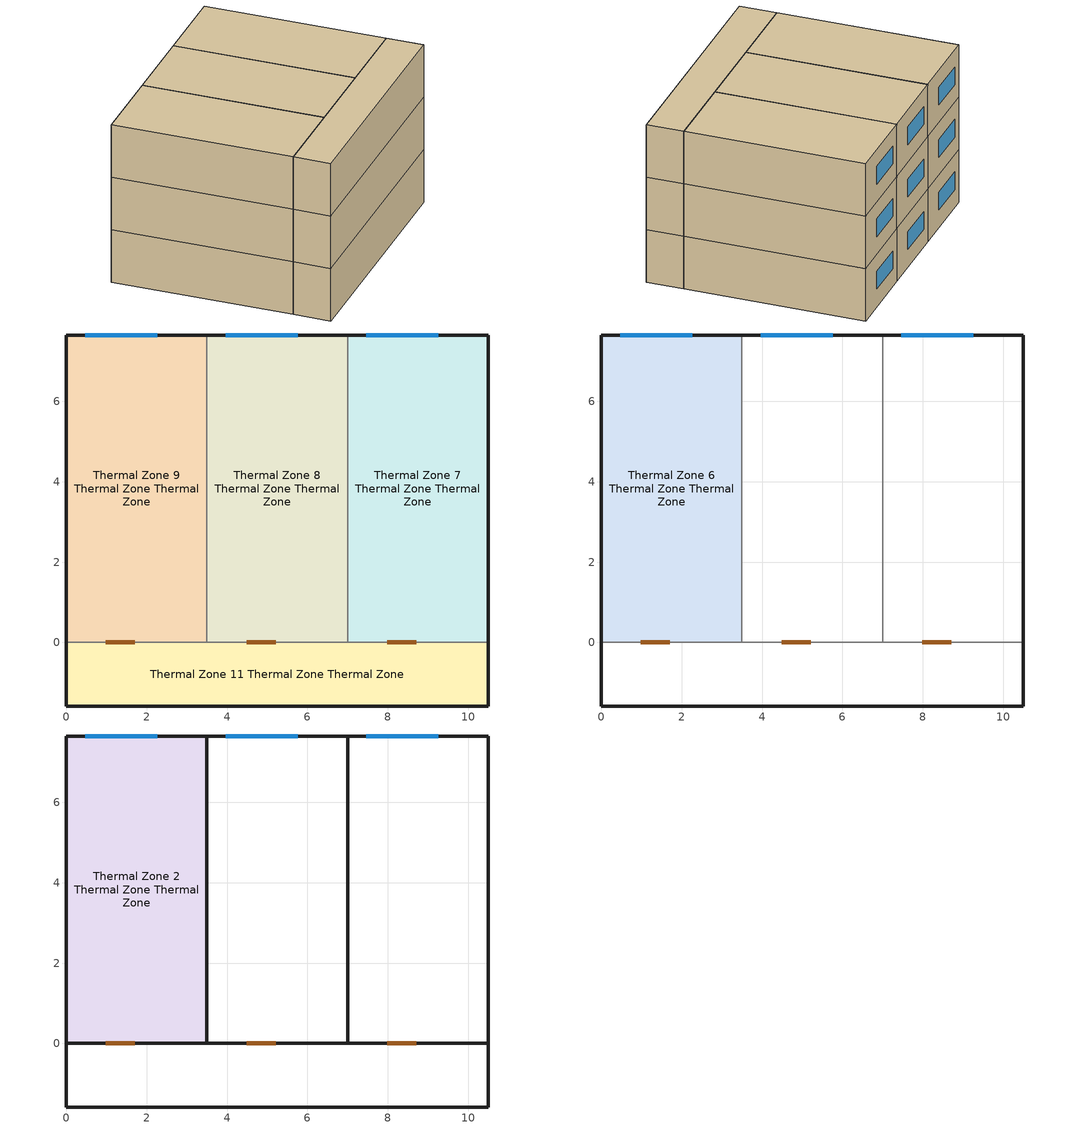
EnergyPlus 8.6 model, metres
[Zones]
Thermal Zone 11 Thermal Zone Thermal Zone
 floor ground (ExtSlabCarpet 4in ClimateZone 1-8): 10.5,0 10.5,-1.58 0,-1.58 0,0 z0
 wall outside (ASHRAE 189.1-2009 ExtWall Mass ClimateZone 5): 0,0 0,-1.58 10.5,-1.58 z0:2.35
 wall outside (Interior Wall): 10.5,-1.58 10.5,0 z0:2.35
 wall to Thermal Zone 9 Thermal Zone Thermal Zone (Interior Wall): 3.5,0 0,0 z0:2.35
 wall to Thermal Zone 12 Thermal Zone Thermal Zone (Interior Wall): 10.5,-1.58 10.5,0 0,0 0,-1.58 z2.35
 wall to Thermal Zone 8 Thermal Zone Thermal Zone (Interior Wall): 7,0 3.5,0 z0:2.35
 wall to Thermal Zone 7 Thermal Zone Thermal Zone (Interior Wall): 10.5,0 7,0 z0:2.35
 door inside (Interior Door): 1.71,0 0.99,0 z0:1.76
 door inside (Exterior Door Reversed): 5.21,0 4.49,0 / 8.71,0 7.99,0 z0:1.76
Thermal Zone 7 Thermal Zone Thermal Zone
 floor ground (ExtSlabCarpet 4in ClimateZone 1-8): 10.5,7.65 10.5,0 7,0 7,7.65 z0
 wall outside (ASHRAE 189.1-2009 ExtWall Mass ClimateZone 1): 10.5,0 10.5,7.65 7,7.65 z0:2.35
 wall to Thermal Zone 8 Thermal Zone Thermal Zone (Interior Wall): 7,7.65 7,0 z0:2.35
 wall to Thermal Zone 5 Thermal Zone Thermal Zone (Interior Wall): 10.5,0 10.5,7.65 7,7.65 7,0 z2.35
 window (ASHRAE 189.1-2009 ExtWindow ClimateZone 1): 9.26,7.65 7.47,7.65 z0.8:1.59
Thermal Zone 8 Thermal Zone Thermal Zone
 floor ground (ExtSlabCarpet 4in ClimateZone 1-8): 7,7.65 7,0 3.5,0 3.5,7.65 z0
 wall outside (ASHRAE 189.1-2009 ExtWall Mass ClimateZone 1): 7,7.65 3.5,7.65 z0:2.35
 wall to Thermal Zone 9 Thermal Zone Thermal Zone (Interior Wall): 3.5,7.65 3.5,0 z0:2.35
 wall to Thermal Zone 1 Thermal Zone Thermal Zone (Interior Wall): 7,0 7,7.65 3.5,7.65 3.5,0 z2.35
 window (ASHRAE 189.1-2009 ExtWindow ClimateZone 1): 5.76,7.65 3.97,7.65 z0.8:1.59
Thermal Zone 9 Thermal Zone Thermal Zone
 floor ground (ExtSlabCarpet 4in ClimateZone 1-8): 3.5,7.65 3.5,0 0,0 0,7.65 z0
 wall outside (ASHRAE 189.1-2009 ExtWall Mass ClimateZone 1): 3.5,7.65 0,7.65 0,0 z0:2.35
 wall to Thermal Zone 6 Thermal Zone Thermal Zone (Interior Wall): 3.5,0 3.5,7.65 0,7.65 0,0 z2.35
 window (ASHRAE 189.1-2009 ExtWindow ClimateZone 1): 2.26,7.65 0.47,7.65 z0.8:1.59
Thermal Zone 1 Thermal Zone Thermal Zone
 wall outside (ASHRAE 189.1-2009 ExtWall Mass ClimateZone 1): 7,7.65 3.5,7.65 z2.35:4.7
 wall to Thermal Zone 6 Thermal Zone Thermal Zone (Interior Wall): 3.5,7.65 3.5,0 z2.35:4.7
 wall to Thermal Zone 5 Thermal Zone Thermal Zone (Interior Wall): 7,0 7,7.65 z2.35:4.7
 wall to Thermal Zone 3 Thermal Zone Thermal Zone (Interior Wall): 7,0 7,7.65 3.5,7.65 3.5,0 z4.7
 wall to Thermal Zone 12 Thermal Zone Thermal Zone (Interior Wall): 3.5,0 7,0 z2.35:4.7
 window (ASHRAE 189.1-2009 ExtWindow ClimateZone 1): 5.76,7.65 3.97,7.65 z3.15:3.94
 door inside (Exterior Door): 4.49,0 5.21,0 z2.35:4.11
Thermal Zone 12 Thermal Zone Thermal Zone
 wall outside (ASHRAE 189.1-2009 ExtWall Mass ClimateZone 5): 0,0 0,-1.58 10.5,-1.58 10.5,0 z2.35:4.7
 wall to Thermal Zone 13 Thermal Zone Thermal Zone (Interior Wall): 10.5,-1.58 10.5,0 0,0 0,-1.58 z4.7
 wall to Thermal Zone 6 Thermal Zone Thermal Zone (Interior Wall): 3.5,0 0,0 z2.35:4.7
 wall to Thermal Zone 5 Thermal Zone Thermal Zone (Interior Wall): 10.5,0 7,0 z2.35:4.7
 door inside (Interior Door): 1.71,0 0.99,0 z2.35:4.11
 door inside (Exterior Door Reversed): 8.71,0 7.99,0 z2.35:4.11
Thermal Zone 5 Thermal Zone Thermal Zone
 wall outside (ASHRAE 189.1-2009 ExtWall Mass ClimateZone 1): 10.5,7.65 7,7.65 z2.35:4.7
 wall outside (Interior Wall): 10.5,0 10.5,7.65 z2.35:4.7
 wall to Thermal Zone 4 Thermal Zone Thermal Zone (Interior Wall): 10.5,0 10.5,7.65 7,7.65 7,0 z4.7
 window (ASHRAE 189.1-2009 ExtWindow ClimateZone 1): 9.26,7.65 7.47,7.65 z3.15:3.94
Thermal Zone 6 Thermal Zone Thermal Zone
 floor to Thermal Zone 9 Thermal Zone Thermal Zone (Interior Wall): 3.5,7.65 3.5,0 0,0 0,7.65 z2.35
 wall outside (ASHRAE 189.1-2009 ExtWall Mass ClimateZone 5): 3.5,7.65 0,7.65 0,0 z2.35:4.7
 wall to Thermal Zone 2 Thermal Zone Thermal Zone (Interior Ceiling): 3.5,0 3.5,7.65 0,7.65 0,0 z4.7
 window (ASHRAE 189.1-2009 ExtWindow ClimateZone 4-5): 2.26,7.65 0.47,7.65 z3.15:3.94
Thermal Zone 13 Thermal Zone Thermal Zone
 wall outside (ASHRAE 189.1-2009 ExtWall Mass ClimateZone 5): 0,0 0,-1.58 10.5,-1.58 10.5,0 z4.7:7.05; 10.5,-1.58 10.5,0 0,0 0,-1.58 z7.05
 wall outside (Interior Wall): 10.5,0 0,0 z4.7:7.05
 wall to Thermal Zone 2 Thermal Zone Thermal Zone (Interior Wall): 3.5,0 0,0 z4.7:7.05
 wall to Thermal Zone 3 Thermal Zone Thermal Zone (Interior Wall): 7,0 3.5,0 z4.7:7.05
 wall to Thermal Zone 4 Thermal Zone Thermal Zone (ASHRAE 189.1-2009 ExtWall Mass ClimateZone 1 Reversed): 10.5,0 7,0 z4.7:7.05
 door inside (Interior Door): 1.71,0 0.99,0 z4.7:6.46
 door inside (Exterior Door Reversed): 5.21,0 4.49,0 / 8.71,0 7.99,0 z4.7:6.46
Thermal Zone 2 Thermal Zone Thermal Zone
 floor to Thermal Zone 6 Thermal Zone Thermal Zone (Interior Floor): 3.5,7.65 3.5,0 0,0 0,7.65 z4.7
 wall outside (ASHRAE 189.1-2009 ExtWall Mass ClimateZone 1): 3.5,7.65 0,7.65 0,0 z4.7:7.05; 3.5,0 3.5,7.65 0,7.65 0,0 z7.05
 wall to Thermal Zone 3 Thermal Zone Thermal Zone (Interior Wall): 3.5,0 3.5,7.65 z4.7:7.05
 window (ASHRAE 189.1-2009 ExtWindow ClimateZone 1): 2.26,7.65 0.47,7.65 z5.5:6.29
Thermal Zone 3 Thermal Zone Thermal Zone
 wall outside (ASHRAE 189.1-2009 ExtWall Mass ClimateZone 1): 7,7.65 3.5,7.65 z4.7:7.05; 7,0 7,7.65 3.5,7.65 3.5,0 z7.05
 wall to Thermal Zone 4 Thermal Zone Thermal Zone (Interior Wall): 7,0 7,7.65 z4.7:7.05
 window (ASHRAE 189.1-2009 ExtWindow ClimateZone 1): 5.76,7.65 3.97,7.65 z5.5:6.29
Thermal Zone 4 Thermal Zone Thermal Zone
 wall outside (ASHRAE 189.1-2009 ExtWall Mass ClimateZone 1): 10.5,0 10.5,7.65 7,7.65 z4.7:7.05; 10.5,0 10.5,7.65 7,7.65 7,0 z7.05
 window (ASHRAE 189.1-2009 ExtWindow ClimateZone 1): 9.26,7.65 7.47,7.65 z5.5:6.29
[Building]
Building 1
[Site:Location]
TAIPEI: Latitude {deg}=25.07; Longitude {deg}=121.55; Time Zone {hr}=8; Elevation {m}=6
[SizingPeriod:DesignDay] Day of Month=21; Dry-Bulb Temperature Range Modifier Type=DefaultMultipliers; Barometric Pressure {Pa}=101253; Rain Indicator=No; Snow Indicator=No; Daylight Saving Time Indicator=No
Name | Month | Day Type | Maximum Dry-Bulb Temperature {C} | Daily Dry-Bulb Temperature Range {deltaC} | Humidity Condition Type | Wetbulb or DewPoint at Maximum Dry-Bulb {C} | Wind Speed {m/s} | Wind Direction {deg} | Solar Model Indicator | ASHRAE Clear Sky Optical Depth for Beam Irradiance (taub) | ASHRAE Clear Sky Optical Depth for Diffuse Irradiance (taud) | Enthalpy at Maximum Dry-Bulb {J/kg} | Sky Clearness
TAIPEI Ann Clg .4% Condns DB=>MWB | 7 | SummerDesignDay | 34.9 | 7.2 | Wetbulb | 26.8 | 5 | 270 | ASHRAETau | 0.538 | 1.93
TAIPEI Ann Clg .4% Condns DP=>MDB | 7 | SummerDesignDay | 30.5 | 7.2 | Dewpoint | 27 | 5 | 270 | ASHRAETau | 0.538 | 1.93
TAIPEI Ann Clg .4% Condns Enth=>MDB | 7 | SummerDesignDay | 32.9 | 7.2 | Enthalpy |  | 5 | 270 | ASHRAETau | 0.538 | 1.93 | 89800
TAIPEI Ann Clg .4% Condns WB=>MDB | 7 | SummerDesignDay | 32.7 | 7.2 | Wetbulb | 28 | 5 | 270 | ASHRAETau | 0.538 | 1.93
TAIPEI Ann Htg 99.6% Condns DB | 1 | WinterDesignDay | 9 | 0 | Wetbulb | 9 | 1.8 | 90 | ASHRAEClearSky |  |  |  | 0
TAIPEI Ann Htg Wind 99.6% Condns WS=>MCDB | 1 | WinterDesignDay | 17.3 | 0 | Wetbulb | 17.3 | 9 | 90 | ASHRAEClearSky |  |  |  | 0
TAIPEI Ann Hum_n 99.6% Condns DP=>MCDB | 1 | WinterDesignDay | 11.4 | 0 | Dewpoint | 3.8 | 1.8 | 90 | ASHRAEClearSky |  |  |  | 0
[Material] Thermal Absorptance=0.9
Name | Roughness | Thickness {m} | Conductivity {W/m-K} | Density {kg/m3} | Specific Heat {J/kg-K} | Solar Absorptance | Visible Absorptance
1/2IN Gypsum | Smooth | 0.0127 | 0.16 | 784.9 | 830 | 0.4 | 0.4
1IN Stucco | Smooth | 0.0253 | 0.6918 | 1858 | 837 | 0.92 | 0.92
8IN Concrete HW | MediumRough | 0.2033 | 1.7296 | 2243 | 837 | 0.65 | 0.65
F08 Metal surface | Smooth | 0.0008 | 45.28 | 7824 | 500 | 0.7 | 0.7
F16 Acoustic tile | MediumSmooth | 0.0191 | 0.06 | 368 | 590 | 0.3 | 0.3
G01a 19mm gypsum board | MediumSmooth | 0.019 | 0.16 | 800 | 1090 | 0.4 | 0.4
G05 25mm wood | MediumSmooth | 0.0254 | 0.15 | 608 | 1630 | 0.5 | 0.5
I01 25mm insulation board | MediumRough | 0.0254 | 0.03 | 43 | 1210 | 0.6 | 0.6
M11 100mm lightweight concrete | MediumRough | 0.1016 | 0.53 | 1280 | 840 | 0.5 | 0.5
MAT-CC05 4 HW CONCRETE | Rough | 0.1016 | 1.311 | 2240 | 836.8 | 0.85 | 0.85
Wall Insulation [31] | MediumRough | 0.0337 | 0.0432 | 91 | 837 | 0.5 | 0.5
Wall Insulation [40] | MediumRough | 0.0794 | 0.0432 | 91 | 837 | 0.5 | 0.5
[Material:AirGap]
Name | Thermal Resistance {m2-K/W}
F04 Wall air space resistance | 0.15
F05 Ceiling air space resistance | 0.18
[Material:NoMass]
CP02 CARPET PAD: Roughness=Smooth; Thermal Resistance {m2-K/W}=0.1; Thermal Absorptance=0.9; Solar Absorptance=0.8; Visible Absorptance=0.8
[WindowMaterial:Glazing] Optical Data Type=Spectral; Thickness {m}=0.003; Infrared Transmittance at Normal Incidence=0; Dirt Correction Factor for Solar and Visible Transmittance=1; Solar Diffusing=No
Name | Front Side Infrared Hemispherical Emissivity | Back Side Infrared Hemispherical Emissivity | Conductivity {W/m-K}
Theoretical Glass [167] | 0.985 | 0.985 | 2.1073
Theoretical Glass [207] | 0.9 | 0.9 | 0.0133
[Construction]
ASHRAE 189.1-2009 ExtWall Mass ClimateZone 1: 1IN Stucco, 8IN Concrete HW, Wall Insulation [31], 1/2IN Gypsum
ASHRAE 189.1-2009 ExtWall Mass ClimateZone 1 Reversed: 1/2IN Gypsum, Wall Insulation [31], 8IN Concrete HW, 1IN Stucco
ASHRAE 189.1-2009 ExtWall Mass ClimateZone 5: 1IN Stucco, 8IN Concrete HW, Wall Insulation [40], 1/2IN Gypsum
ASHRAE 189.1-2009 ExtWindow ClimateZone 1: Theoretical Glass [167]
ASHRAE 189.1-2009 ExtWindow ClimateZone 4-5: Theoretical Glass [207]
Exterior Door: F08 Metal surface, I01 25mm insulation board
Exterior Door Reversed: I01 25mm insulation board, F08 Metal surface
ExtSlabCarpet 4in ClimateZone 1-8: MAT-CC05 4 HW CONCRETE, CP02 CARPET PAD
Interior Ceiling: M11 100mm lightweight concrete, F05 Ceiling air space resistance, F16 Acoustic tile
Interior Door: G05 25mm wood
Interior Floor: F16 Acoustic tile, F05 Ceiling air space resistance, M11 100mm lightweight concrete
Interior Wall: G01a 19mm gypsum board, F04 Wall air space resistance, G01a 19mm gypsum board
[Zone]
Thermal Zone 1 Thermal Zone Thermal Zone; Thermal Zone 11 Thermal Zone Thermal Zone; Thermal Zone 12 Thermal Zone Thermal Zone; Thermal Zone 13 Thermal Zone Thermal Zone; Thermal Zone 2 Thermal Zone Thermal Zone; Thermal Zone 3 Thermal Zone Thermal Zone; Thermal Zone 4 Thermal Zone Thermal Zone; Thermal Zone 5 Thermal Zone Thermal Zone; Thermal Zone 6 Thermal Zone Thermal Zone; Thermal Zone 7 Thermal Zone Thermal Zone; Thermal Zone 8 Thermal Zone Thermal Zone; Thermal Zone 9 Thermal Zone Thermal Zone
[ZoneInfiltration:DesignFlowRate] Design Flow Rate Calculation Method=Flow/ExteriorArea; Flow per Exterior Surface Area {m3/s-m2}=0.00030226
Name | Zone or ZoneList | Schedule
189.1-2009 - Office - IT_Room - CZ1-3 Infiltration 2 | Thermal Zone 1 Thermal Zone Thermal Zone | Office Infil Quarter On 1
189.1-2009 - Office - IT_Room - CZ1-3 Infiltration 9 | Thermal Zone 2 Thermal Zone Thermal Zone | Office Infil Quarter On 3
189.1-2009 - Office - IT_Room - CZ1-3 Infiltration 10 | Thermal Zone 3 Thermal Zone Thermal Zone | Office Infil Quarter On 4
189.1-2009 - Office - IT_Room - CZ1-3 Infiltration 7 | Thermal Zone 4 Thermal Zone Thermal Zone | Office Infil Quarter On 5
189.1-2009 - Office - IT_Room - CZ1-3 Infiltration 8 | Thermal Zone 5 Thermal Zone Thermal Zone | Office Infil Quarter On 6
189.1-2009 - Office - IT_Room - CZ1-3 Infiltration 11 | Thermal Zone 6 Thermal Zone Thermal Zone | Office Infil Quarter On 7
189.1-2009 - Office - IT_Room - CZ1-3 Infiltration 5 | Thermal Zone 7 Thermal Zone Thermal Zone | Office Infil Quarter On 8
189.1-2009 - Office - IT_Room - CZ1-3 Infiltration 4 | Thermal Zone 8 Thermal Zone Thermal Zone | Office Infil Quarter On 9
189.1-2009 - Office - IT_Room - CZ1-3 Infiltration 3 | Thermal Zone 9 Thermal Zone Thermal Zone | Office Infil Quarter On 10
[ZoneInfiltration:EffectiveLeakageArea] Effective Air Leakage Area {cm2}=100; Stack Coefficient=0.1; Wind Coefficient=0.1
Name | Zone | Schedule
Space Infiltration Effective Leakage Area 1 | Thermal Zone 1 Thermal Zone Thermal Zone | Office Infil Quarter On 1
Space Infiltration Effective Leakage Area 8 | Thermal Zone 2 Thermal Zone Thermal Zone | Office Infil Quarter On 3
Space Infiltration Effective Leakage Area 9 | Thermal Zone 3 Thermal Zone Thermal Zone | Office Infil Quarter On 4
Space Infiltration Effective Leakage Area 6 | Thermal Zone 4 Thermal Zone Thermal Zone | Office Infil Quarter On 5
Space Infiltration Effective Leakage Area 7 | Thermal Zone 5 Thermal Zone Thermal Zone | Office Infil Quarter On 6
Space Infiltration Effective Leakage Area 10 | Thermal Zone 6 Thermal Zone Thermal Zone | Office Infil Quarter On 7
Space Infiltration Effective Leakage Area 4 | Thermal Zone 7 Thermal Zone Thermal Zone | Office Infil Quarter On 8
Space Infiltration Effective Leakage Area 3 | Thermal Zone 8 Thermal Zone Thermal Zone | Office Infil Quarter On 9
Space Infiltration Effective Leakage Area 2 | Thermal Zone 9 Thermal Zone Thermal Zone | Office Infil Quarter On 10
[Schedule:Day:Interval]
Office Infil Quarter On Default Schedule 1; Office Infil Quarter On Default Schedule 10; Office Infil Quarter On Default Schedule 3; Office Infil Quarter On Default Schedule 4; Office Infil Quarter On Default Schedule 5; Office Infil Quarter On Default Schedule 6; Office Infil Quarter On Default Schedule 7; Office Infil Quarter On Default Schedule 8; Office Infil Quarter On Default Schedule 9; Office Infil Quarter On Summer Design Day 1; Office Infil Quarter On Summer Design Day 10; Office Infil Quarter On Summer Design Day 3; Office Infil Quarter On Summer Design Day 4; Office Infil Quarter On Summer Design Day 5; Office Infil Quarter On Summer Design Day 6; Office Infil Quarter On Summer Design Day 7; Office Infil Quarter On Summer Design Day 8; Office Infil Quarter On Summer Design Day 9: No, 06:00, 1, 22:00, 0.25, 24:00, 1
Office Infil Quarter On Rule 1 Day Schedule 1; Office Infil Quarter On Rule 1 Day Schedule 10; Office Infil Quarter On Rule 1 Day Schedule 3; Office Infil Quarter On Rule 1 Day Schedule 4; Office Infil Quarter On Rule 1 Day Schedule 5; Office Infil Quarter On Rule 1 Day Schedule 6; Office Infil Quarter On Rule 1 Day Schedule 7; Office Infil Quarter On Rule 1 Day Schedule 8; Office Infil Quarter On Rule 1 Day Schedule 9: No, 24:00, 1
Office Infil Quarter On Rule 2 Day Schedule 1; Office Infil Quarter On Rule 2 Day Schedule 10; Office Infil Quarter On Rule 2 Day Schedule 3; Office Infil Quarter On Rule 2 Day Schedule 4; Office Infil Quarter On Rule 2 Day Schedule 5; Office Infil Quarter On Rule 2 Day Schedule 6; Office Infil Quarter On Rule 2 Day Schedule 7; Office Infil Quarter On Rule 2 Day Schedule 8; Office Infil Quarter On Rule 2 Day Schedule 9; Office Infil Quarter On Winter Design Day 1; Office Infil Quarter On Winter Design Day 10; Office Infil Quarter On Winter Design Day 3; Office Infil Quarter On Winter Design Day 4; Office Infil Quarter On Winter Design Day 5; Office Infil Quarter On Winter Design Day 6; Office Infil Quarter On Winter Design Day 7; Office Infil Quarter On Winter Design Day 8; Office Infil Quarter On Winter Design Day 9: No, 06:00, 1, 18:00, 0.25, 24:00, 1
[Schedule:Week:Daily]
Schedule:Week:Daily {1858c9fb-b1ef-4976-bb9f-fff3dedf423c}: Office Infil Quarter On Rule 1 Day Schedule 6, Office Infil Quarter On Default Schedule 6, Office Infil Quarter On Default Schedule 6, Office Infil Quarter On Default Schedule 6, Office Infil Quarter On Default Schedule 6, Office Infil Quarter On Default Schedule 6, Office Infil Quarter On Rule 2 Day Schedule 6, Office Infil Quarter On Default Schedule 6, Office Infil Quarter On Summer Design Day 6, Office Infil Quarter On Winter Design Day 6, Office Infil Quarter On Default Schedule 6, Office Infil Quarter On Default Schedule 6
Schedule:Week:Daily {1cc055dc-f186-4c3e-80b2-e0b4b8f25de7}: Office Infil Quarter On Default Schedule 9, Office Infil Quarter On Default Schedule 9, Office Infil Quarter On Default Schedule 9, Office Infil Quarter On Default Schedule 9, Office Infil Quarter On Default Schedule 9, Office Infil Quarter On Default Schedule 9, Office Infil Quarter On Rule 2 Day Schedule 9, Office Infil Quarter On Default Schedule 9, Office Infil Quarter On Summer Design Day 9, Office Infil Quarter On Winter Design Day 9, Office Infil Quarter On Default Schedule 9, Office Infil Quarter On Default Schedule 9
Schedule:Week:Daily {1d097ae1-172f-462b-9ec2-d576955ffab8}: Office Infil Quarter On Default Schedule 3, Office Infil Quarter On Default Schedule 3, Office Infil Quarter On Default Schedule 3, Office Infil Quarter On Default Schedule 3, Office Infil Quarter On Default Schedule 3, Office Infil Quarter On Default Schedule 3, Office Infil Quarter On Rule 2 Day Schedule 3, Office Infil Quarter On Default Schedule 3, Office Infil Quarter On Summer Design Day 3, Office Infil Quarter On Winter Design Day 3, Office Infil Quarter On Default Schedule 3, Office Infil Quarter On Default Schedule 3
Schedule:Week:Daily {2a94efc0-15c4-457e-b8f3-efefa2ba5352}: Office Infil Quarter On Default Schedule 4, Office Infil Quarter On Default Schedule 4, Office Infil Quarter On Default Schedule 4, Office Infil Quarter On Default Schedule 4, Office Infil Quarter On Default Schedule 4, Office Infil Quarter On Default Schedule 4, Office Infil Quarter On Rule 2 Day Schedule 4, Office Infil Quarter On Default Schedule 4, Office Infil Quarter On Summer Design Day 4, Office Infil Quarter On Winter Design Day 4, Office Infil Quarter On Default Schedule 4, Office Infil Quarter On Default Schedule 4
Schedule:Week:Daily {32638547-3243-4125-ad11-a05928281efc}: Office Infil Quarter On Rule 1 Day Schedule 3, Office Infil Quarter On Default Schedule 3, Office Infil Quarter On Default Schedule 3, Office Infil Quarter On Default Schedule 3, Office Infil Quarter On Default Schedule 3, Office Infil Quarter On Default Schedule 3, Office Infil Quarter On Rule 2 Day Schedule 3, Office Infil Quarter On Default Schedule 3, Office Infil Quarter On Summer Design Day 3, Office Infil Quarter On Winter Design Day 3, Office Infil Quarter On Default Schedule 3, Office Infil Quarter On Default Schedule 3
Schedule:Week:Daily {452f35fe-93c9-4242-b849-fbec6c278754}: Office Infil Quarter On Default Schedule 1, Office Infil Quarter On Default Schedule 1, Office Infil Quarter On Default Schedule 1, Office Infil Quarter On Default Schedule 1, Office Infil Quarter On Default Schedule 1, Office Infil Quarter On Default Schedule 1, Office Infil Quarter On Rule 2 Day Schedule 1, Office Infil Quarter On Default Schedule 1, Office Infil Quarter On Summer Design Day 1, Office Infil Quarter On Winter Design Day 1, Office Infil Quarter On Default Schedule 1, Office Infil Quarter On Default Schedule 1
Schedule:Week:Daily {496c194e-4eb2-4fcf-b970-e1a0d9b61d34}: Office Infil Quarter On Rule 1 Day Schedule 10, Office Infil Quarter On Default Schedule 10, Office Infil Quarter On Default Schedule 10, Office Infil Quarter On Default Schedule 10, Office Infil Quarter On Default Schedule 10, Office Infil Quarter On Default Schedule 10, Office Infil Quarter On Rule 2 Day Schedule 10, Office Infil Quarter On Default Schedule 10, Office Infil Quarter On Summer Design Day 10, Office Infil Quarter On Winter Design Day 10, Office Infil Quarter On Default Schedule 10, Office Infil Quarter On Default Schedule 10
Schedule:Week:Daily {6824092a-4659-4893-8efa-9d561bcf75b7}: Office Infil Quarter On Rule 1 Day Schedule 5, Office Infil Quarter On Default Schedule 5, Office Infil Quarter On Default Schedule 5, Office Infil Quarter On Default Schedule 5, Office Infil Quarter On Default Schedule 5, Office Infil Quarter On Default Schedule 5, Office Infil Quarter On Rule 2 Day Schedule 5, Office Infil Quarter On Default Schedule 5, Office Infil Quarter On Summer Design Day 5, Office Infil Quarter On Winter Design Day 5, Office Infil Quarter On Default Schedule 5, Office Infil Quarter On Default Schedule 5
Schedule:Week:Daily {6f5581b2-4e83-4d0e-9edf-9413804ff725}: Office Infil Quarter On Default Schedule 5, Office Infil Quarter On Default Schedule 5, Office Infil Quarter On Default Schedule 5, Office Infil Quarter On Default Schedule 5, Office Infil Quarter On Default Schedule 5, Office Infil Quarter On Default Schedule 5, Office Infil Quarter On Rule 2 Day Schedule 5, Office Infil Quarter On Default Schedule 5, Office Infil Quarter On Summer Design Day 5, Office Infil Quarter On Winter Design Day 5, Office Infil Quarter On Default Schedule 5, Office Infil Quarter On Default Schedule 5
Schedule:Week:Daily {71c4db35-6d6e-4c55-a517-ae56f21bfdcb}: Office Infil Quarter On Rule 1 Day Schedule 7, Office Infil Quarter On Default Schedule 7, Office Infil Quarter On Default Schedule 7, Office Infil Quarter On Default Schedule 7, Office Infil Quarter On Default Schedule 7, Office Infil Quarter On Default Schedule 7, Office Infil Quarter On Rule 2 Day Schedule 7, Office Infil Quarter On Default Schedule 7, Office Infil Quarter On Summer Design Day 7, Office Infil Quarter On Winter Design Day 7, Office Infil Quarter On Default Schedule 7, Office Infil Quarter On Default Schedule 7
Schedule:Week:Daily {73fac6f5-ac96-4aa8-a34a-0e3f061fa3ec}: Office Infil Quarter On Default Schedule 6, Office Infil Quarter On Default Schedule 6, Office Infil Quarter On Default Schedule 6, Office Infil Quarter On Default Schedule 6, Office Infil Quarter On Default Schedule 6, Office Infil Quarter On Default Schedule 6, Office Infil Quarter On Rule 2 Day Schedule 6, Office Infil Quarter On Default Schedule 6, Office Infil Quarter On Summer Design Day 6, Office Infil Quarter On Winter Design Day 6, Office Infil Quarter On Default Schedule 6, Office Infil Quarter On Default Schedule 6
Schedule:Week:Daily {76de0583-5e69-4a74-a09a-aa5cbdf96652}: Office Infil Quarter On Rule 1 Day Schedule 4, Office Infil Quarter On Default Schedule 4, Office Infil Quarter On Default Schedule 4, Office Infil Quarter On Default Schedule 4, Office Infil Quarter On Default Schedule 4, Office Infil Quarter On Default Schedule 4, Office Infil Quarter On Rule 2 Day Schedule 4, Office Infil Quarter On Default Schedule 4, Office Infil Quarter On Summer Design Day 4, Office Infil Quarter On Winter Design Day 4, Office Infil Quarter On Default Schedule 4, Office Infil Quarter On Default Schedule 4
Schedule:Week:Daily {79a3214b-4c03-4dae-bde7-776533cc23ab}: Office Infil Quarter On Rule 1 Day Schedule 9, Office Infil Quarter On Default Schedule 9, Office Infil Quarter On Default Schedule 9, Office Infil Quarter On Default Schedule 9, Office Infil Quarter On Default Schedule 9, Office Infil Quarter On Default Schedule 9, Office Infil Quarter On Rule 2 Day Schedule 9, Office Infil Quarter On Default Schedule 9, Office Infil Quarter On Summer Design Day 9, Office Infil Quarter On Winter Design Day 9, Office Infil Quarter On Default Schedule 9, Office Infil Quarter On Default Schedule 9
Schedule:Week:Daily {7fd296b3-37aa-4a71-b5a8-000d541ee1d9}: Office Infil Quarter On Default Schedule 8, Office Infil Quarter On Default Schedule 8, Office Infil Quarter On Default Schedule 8, Office Infil Quarter On Default Schedule 8, Office Infil Quarter On Default Schedule 8, Office Infil Quarter On Default Schedule 8, Office Infil Quarter On Rule 2 Day Schedule 8, Office Infil Quarter On Default Schedule 8, Office Infil Quarter On Summer Design Day 8, Office Infil Quarter On Winter Design Day 8, Office Infil Quarter On Default Schedule 8, Office Infil Quarter On Default Schedule 8
Schedule:Week:Daily {cccf74af-bf07-4c9f-8e1c-93fbb4870e3d}: Office Infil Quarter On Rule 1 Day Schedule 8, Office Infil Quarter On Default Schedule 8, Office Infil Quarter On Default Schedule 8, Office Infil Quarter On Default Schedule 8, Office Infil Quarter On Default Schedule 8, Office Infil Quarter On Default Schedule 8, Office Infil Quarter On Rule 2 Day Schedule 8, Office Infil Quarter On Default Schedule 8, Office Infil Quarter On Summer Design Day 8, Office Infil Quarter On Winter Design Day 8, Office Infil Quarter On Default Schedule 8, Office Infil Quarter On Default Schedule 8
Schedule:Week:Daily {e00e0145-d40d-464f-9b0c-d8ad27f8279b}: Office Infil Quarter On Default Schedule 10, Office Infil Quarter On Default Schedule 10, Office Infil Quarter On Default Schedule 10, Office Infil Quarter On Default Schedule 10, Office Infil Quarter On Default Schedule 10, Office Infil Quarter On Default Schedule 10, Office Infil Quarter On Rule 2 Day Schedule 10, Office Infil Quarter On Default Schedule 10, Office Infil Quarter On Summer Design Day 10, Office Infil Quarter On Winter Design Day 10, Office Infil Quarter On Default Schedule 10, Office Infil Quarter On Default Schedule 10
Schedule:Week:Daily {e30d1fc3-f03c-4af2-bf31-60e8656790ae}: Office Infil Quarter On Default Schedule 7, Office Infil Quarter On Default Schedule 7, Office Infil Quarter On Default Schedule 7, Office Infil Quarter On Default Schedule 7, Office Infil Quarter On Default Schedule 7, Office Infil Quarter On Default Schedule 7, Office Infil Quarter On Rule 2 Day Schedule 7, Office Infil Quarter On Default Schedule 7, Office Infil Quarter On Summer Design Day 7, Office Infil Quarter On Winter Design Day 7, Office Infil Quarter On Default Schedule 7, Office Infil Quarter On Default Schedule 7
Schedule:Week:Daily {fd5d6dcd-e41c-4d01-af15-384da27a24fd}: Office Infil Quarter On Rule 1 Day Schedule 1, Office Infil Quarter On Default Schedule 1, Office Infil Quarter On Default Schedule 1, Office Infil Quarter On Default Schedule 1, Office Infil Quarter On Default Schedule 1, Office Infil Quarter On Default Schedule 1, Office Infil Quarter On Rule 2 Day Schedule 1, Office Infil Quarter On Default Schedule 1, Office Infil Quarter On Summer Design Day 1, Office Infil Quarter On Winter Design Day 1, Office Infil Quarter On Default Schedule 1, Office Infil Quarter On Default Schedule 1
[Schedule:Year]
Office Infil Quarter On 1: Schedule:Week:Daily {452f35fe-93c9-4242-b849-fbec6c278754}, 1, 1, 1, 3, Schedule:Week:Daily {fd5d6dcd-e41c-4d01-af15-384da27a24fd}, 1, 4, 12, 31
Office Infil Quarter On 10: Schedule:Week:Daily {e00e0145-d40d-464f-9b0c-d8ad27f8279b}, 1, 1, 1, 3, Schedule:Week:Daily {496c194e-4eb2-4fcf-b970-e1a0d9b61d34}, 1, 4, 12, 31
Office Infil Quarter On 3: Schedule:Week:Daily {1d097ae1-172f-462b-9ec2-d576955ffab8}, 1, 1, 1, 3, Schedule:Week:Daily {32638547-3243-4125-ad11-a05928281efc}, 1, 4, 12, 31
Office Infil Quarter On 4: Schedule:Week:Daily {2a94efc0-15c4-457e-b8f3-efefa2ba5352}, 1, 1, 1, 3, Schedule:Week:Daily {76de0583-5e69-4a74-a09a-aa5cbdf96652}, 1, 4, 12, 31
Office Infil Quarter On 5: Schedule:Week:Daily {6f5581b2-4e83-4d0e-9edf-9413804ff725}, 1, 1, 1, 3, Schedule:Week:Daily {6824092a-4659-4893-8efa-9d561bcf75b7}, 1, 4, 12, 31
Office Infil Quarter On 6: Schedule:Week:Daily {73fac6f5-ac96-4aa8-a34a-0e3f061fa3ec}, 1, 1, 1, 3, Schedule:Week:Daily {1858c9fb-b1ef-4976-bb9f-fff3dedf423c}, 1, 4, 12, 31
Office Infil Quarter On 7: Schedule:Week:Daily {e30d1fc3-f03c-4af2-bf31-60e8656790ae}, 1, 1, 1, 3, Schedule:Week:Daily {71c4db35-6d6e-4c55-a517-ae56f21bfdcb}, 1, 4, 12, 31
Office Infil Quarter On 8: Schedule:Week:Daily {7fd296b3-37aa-4a71-b5a8-000d541ee1d9}, 1, 1, 1, 3, Schedule:Week:Daily {cccf74af-bf07-4c9f-8e1c-93fbb4870e3d}, 1, 4, 12, 31
Office Infil Quarter On 9: Schedule:Week:Daily {1cc055dc-f186-4c3e-80b2-e0b4b8f25de7}, 1, 1, 1, 3, Schedule:Week:Daily {79a3214b-4c03-4dae-bde7-776533cc23ab}, 1, 4, 12, 31
